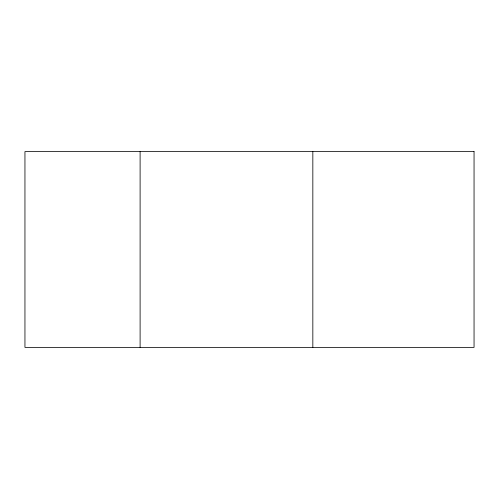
<?xml version="1.0" encoding="UTF-8"?>
<svg xmlns="http://www.w3.org/2000/svg" width="499" height="499" viewBox="0 0 499 499"><rect width="100%" height="100%" fill="white"/><g stroke="black" fill="none" stroke-linecap="round" stroke-linejoin="round"><path stroke-width="0.75" d="M312.836 151.621L312.836 347.379M140.107 151.621L140.107 347.379M474.05 151.621L24.95 151.621L24.95 347.379L474.05 347.379L474.05 151.621"/></g></svg>
